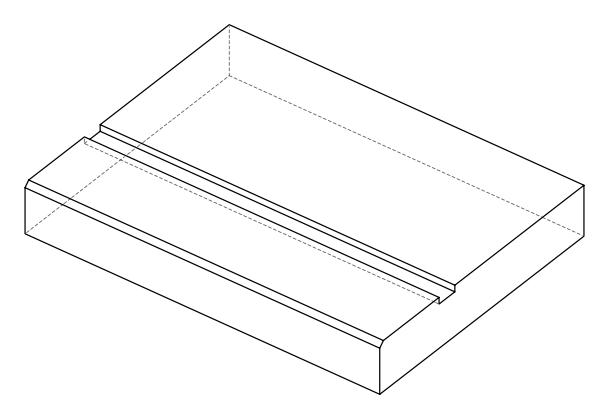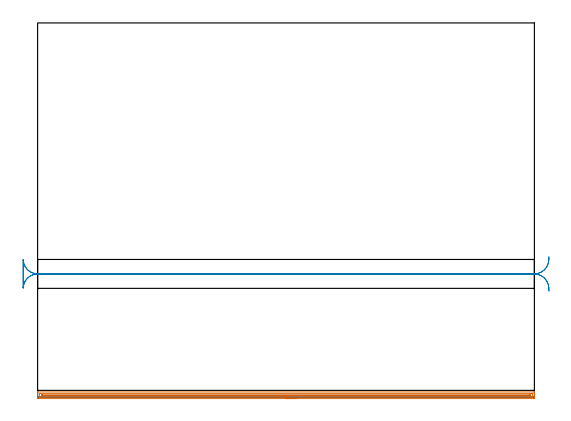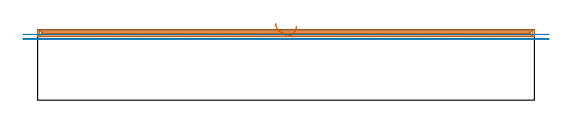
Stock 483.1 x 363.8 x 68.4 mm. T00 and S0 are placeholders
(PLAN: 2 operations, 1 tool changes, 16.1 min)
(1 AREA_MILL | FG_CHAMFER_SURFACE | UGT0205_001 | 11.76 min | 10205 mm3)
(2 MILL_RECTANGULAR_SLOT | SLOT_RECTANGULAR | UGT0201_006 | Follow Part, ap 7, ae 75% | 4.37 min | 120821 mm3)
(TOOL UGT0205_001 | Chamfer Mill 20 x 3 x 45 deg. | D20 FL50 Z2)
(TOOL UGT0201_006 | End Mill 28 mm | D28 FL25 Z2)
(OP 1 AREA_MILL)
G17 G21 G94 G90
T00 M6
G54
G17 G0 G90 X251.55 Y-1.5 S1061 M3
G43 Z78.4 H0
Z71.9
G94 G1 X251.512 Z71.028 F250.
X251.398 Z70.164
X251.209 Z69.312
X250.947 Z68.48
X250.613 Z67.674
X250.21 Z66.9
X249.742 Z66.164
X249.21 Z65.472
X248.621 Z64.829
X247.978 Z64.24
X247.286 Z63.709
X246.55 Z63.24
X245.776 Z62.837
X244.97 Z62.503
X244.138 Z62.241
X243.286 Z62.052
X242.422 Z61.938
X241.55 Z61.9
X0.627
X0.052 Y-1.494 Z61.904
X0.008 Y-1.491 Z61.906
X0. Y-0.922 Z62.475
Y1.75 Z65.145
Y3.173 Z66.57
Y3.531 Z66.926
Y4.247 Z67.646
Y4.535 Z67.935
X0.007 Y4.949 Z68.34
X0.01 Y4.997 Z68.388
X0.18 Y5. Z68.4
X482.92
X483.09 Y4.997 Z68.388
X483.093 Y4.949 Z68.34
X483.1 Y4.535 Z67.935
Y4.247 Z67.646
Y3.531 Z66.926
Y2.283 Z65.68
Y0.859 Z64.255
Y0.235 Z63.631
Y-0.655 Z62.741
X483.098 Y-0.922 Z62.475
X483.092 Y-1.491 Z61.906
X483.048 Y-1.494 Z61.904
X482.473 Y-1.5 Z61.9
X241.55
Y-0.086 Z63.314
X2.36 Y-0.085 Z63.315
X2.25 Y-0.084 Z63.316
X2.033 Y-0.079 Z63.321
X2.009 Y-0.069 Z63.331
X2.005 Y-0.058 Z63.342
X2.002 Y-0.031 Z63.369
X2. Y0.382 Z63.782
X2.001 Y3.053 Z66.453
X2.008 Y3.531 Z66.931
X2.01 Y3.576 Z66.976
X2.195 Y3.582 Z66.982
X2.305 Y3.585 Z66.985
X480.74
X480.85 Y3.584 Z66.984
X481.067 Y3.579 Z66.979
X481.091 Y3.569 Z66.969
X481.095 Y3.558 Z66.958
X481.097 Y3.531 Z66.931
X481.1 Y3.118 Z66.518
X481.099 Y0.447 Z63.847
X481.092 Y-0.031 Z63.369
X481.09 Y-0.076 Z63.324
X480.905 Y-0.082 Z63.318
X480.795 Y-0.085 Z63.315
X241.55 Y-0.086 Z63.314
Y1.328 Z64.728
X4.625 Y1.329 Z64.729
X4.203 Y1.33 Z64.73
X4.062 Y1.333 Z64.733
X4.019 Y1.335 Z64.735
X4.01 Y1.414 Z64.814
X4.004 Y1.548 Z64.948
X4.001 Y1.75 Z65.15
Y1.951 Z65.351
X4.009 Y2.153 Z65.553
X4.013 Y2.166 Z65.566
X4.019 Y2.168 Z65.568
X4.044 Y2.171 Z65.571
X4.097
X4.203 Y2.172 Z65.572
X478.475 Y2.171 Z65.571
X478.897 Y2.169 Z65.569
X479.038 Y2.167 Z65.567
X479.081 Y2.165 Z65.565
X479.09 Y2.086 Z65.486
X479.095 Y1.952 Z65.352
X479.099 Y1.75 Z65.15
Y1.549 Z64.949
X479.091 Y1.347 Z64.747
X479.087 Y1.334 Z64.734
X479.081 Y1.332 Z64.732
X479.056 Y1.329 Z64.729
X479.003
X478.897
X241.55 Y1.328 Z64.728
X240.678 Z64.767
X239.814 Z64.88
X238.962 Z65.069
X238.13 Z65.332
X237.324 Z65.665
X236.55 Z66.068
X235.814 Z66.537
X235.122 Z67.068
X234.479 Z67.657
X233.89 Z68.301
X233.358 Z68.993
X232.89 Z69.728
X232.487 Z70.502
X232.153 Z71.308
X231.891 Z72.14
X231.702 Z72.992
X231.588 Z73.857
X231.55 Z74.728
G0 Z78.4
M5
M2
(OP 2 MILL_RECTANGULAR_SLOT)
G17 G21 G94 G90
T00 M6
G54
G17 G0 G90 X497.203 Y136.269 S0 M3
G43 Z78.4 H0
Z63.95
G94 G1 X497.09 Y133.271 F250.
G2 X483.1 Y119.8 R14. F500.
G1 X0.
G2 X-13.99 Y133.271 R14.
G1 X-14.
Y106.229
X-13.99
G2 X0. Y119.7 R14.
G1 X483.1
G2 X497.09 Y106.229 R14.
G1 X497.203 Y103.231 F250.
G0 Y136.269 Z59.5
G1 X497.09 Y133.271
G2 X483.1 Y119.8 R14. F500.
G1 X0.
G2 X-13.99 Y133.271 R14.
G1 X-14.
Y106.229
X-13.99
G2 X0. Y119.7 R14.
G1 X483.1
G2 X497.09 Y106.229 R14.
G1 X497.203 Y103.231 F250.
G0 Z78.4
M5
M2
